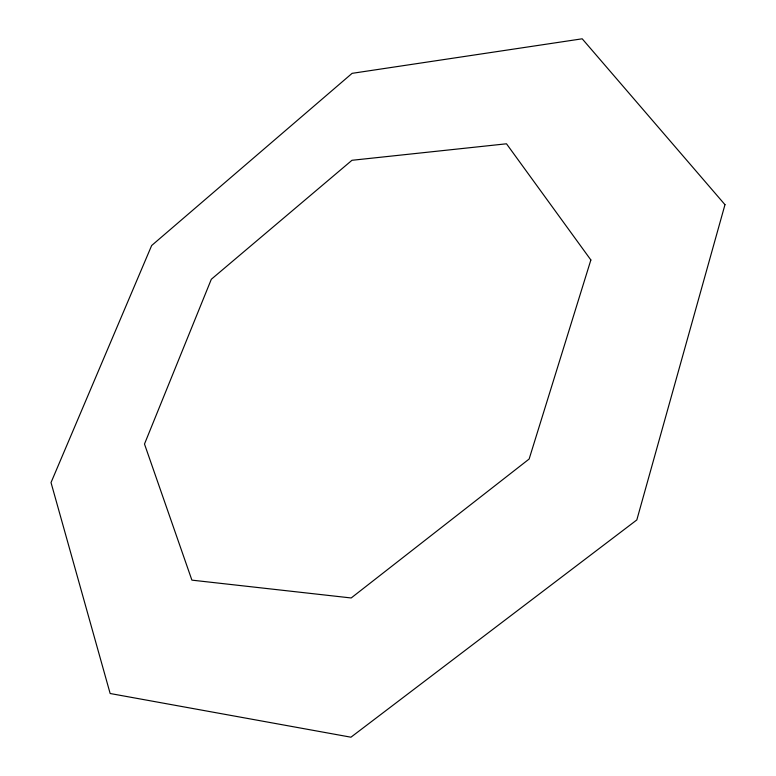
<?xml version="1.0" encoding="UTF-8"?>
<svg xmlns="http://www.w3.org/2000/svg" width="776" height="776" viewBox="0 0 776 776"><rect width="100%" height="100%" fill="white"/><g stroke="black" fill="none" stroke-linecap="round" stroke-linejoin="round"><path stroke-width="1.16" d="M724.978 204.67L636.824 519.939L350.946 737.2L110.153 693.511L51.022 482.565L151.65 245.526L352.11 73.342L582.204 38.8L724.978 204.67M590.866 259.97L529.135 459.033L351.188 597.966L191.895 580.138L144.491 444.027L211.314 279.273L351.955 160.292L506.495 143.793L590.866 259.97"/></g></svg>
